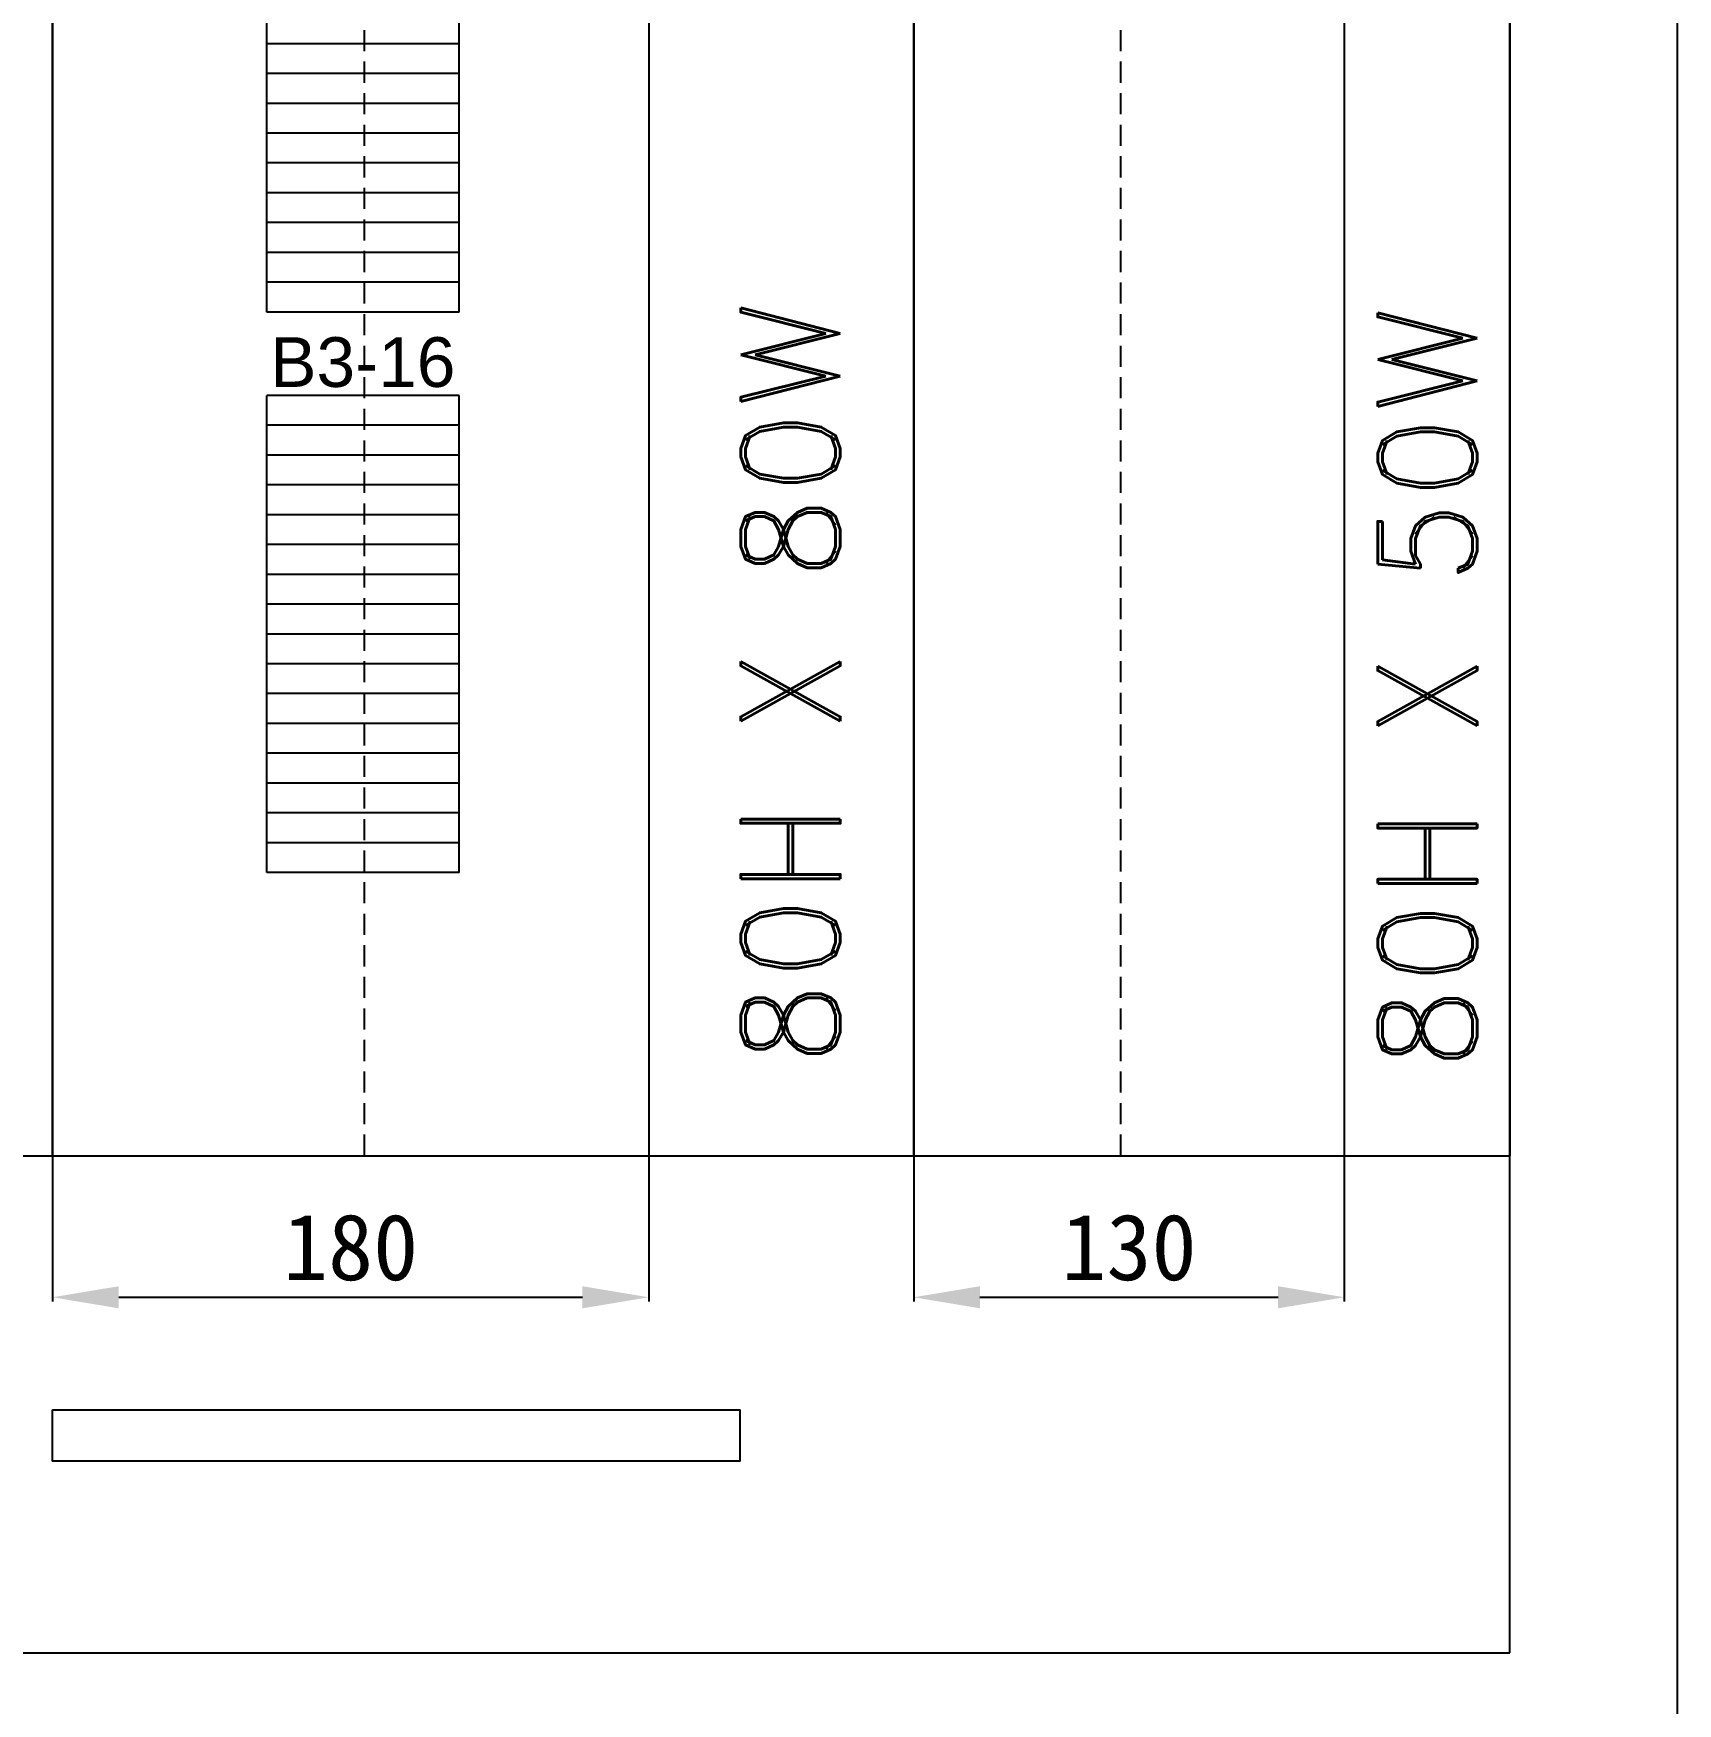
# Model space of a CAD drawing. Extents: x -159874 to -117758, y 9787 to 31117.
# Drawn here: x -148267 to -147771, y 24617 to 25121 of the extents above; entities that cross this region are included whole.
import ezdxf
from ezdxf.enums import TextEntityAlignment as Align

# ---------------------------------------------------------------- set-up
doc = ezdxf.new("R2010")
doc.units = 0
doc.linetypes.add('DASHED2', pattern=[9.525, 6.35, -3.175])
doc.layers.get('0').update_dxf_attribs({"linetype": 'CONTINUOUS'})
doc.layers.get('DEFPOINTS').update_dxf_attribs({"linetype": 'CONTINUOUS'})
doc.styles.add('Arial', font='arial.ttf')
doc.styles.add('ROMAND', font='romand')
doc.styles.get("Standard").update_dxf_attribs({"font": ''})
doc.styles.get('Standard').set_extended_font_data('SimSun')
doc.dimstyles.get("Standard").update_dxf_attribs({"dimtxt": 0.18, "dimasz": 0.18, "dimexe": 0.18, "dimexo": 0.0625, "dimgap": 0.09, "dimtad": 0, "dimtih": 1, "dimtoh": 1, "dimdec": 4, "dimzin": 0, "dimdsep": 46, "dimtxsty": 'Standard', "dimcen": 0.09, "dimadec": 0, "dimazin": 0, "dimtfac": 1, "dimtdec": 4, "dimtofl": 0, "dimtmove": 0, "dimatfit": 3, "dimfxl": 1, "dimtolj": 1, "dimtzin": 0, "dimarcsym": 0})

# ---------------------------------------------------------------- blocks, each defined once
blk = doc.blocks.new('*D97')
at = {"color": 0, "lineweight": -2}
for p, q in [((-148261.31, 24782.61), (-148261.31, 24738.63)), ((-148081.31, 24782.61), (-148081.31, 24738.63)), ((-148241.31, 24739.88), (-148101.31, 24739.88))]:
    blk.add_line(p, q, dxfattribs=at)
at = {"color": 0}
for points in [[(-148241.31, 24743.21), (-148241.31, 24736.54), (-148261.31, 24739.88)], [(-148101.31, 24743.21), (-148101.31, 24736.54), (-148081.31, 24739.88)]]:
    blk.add_solid(points, dxfattribs=at)
at = {"layer": 'DEFPOINTS', "color": 0}
for p in [(-148261.31, 24783.23), (-148081.31, 24783.23), (-148081.31, 24739.88)]:
    blk.add_point(p, dxfattribs=at)
at = {"color": 0, "insert": (-148171.31, 24754.88), "char_height": 20, "attachment_point": 5}
blk.add_mtext('\\A1;180', dxfattribs=at)
blk = doc.blocks.new('*D99')
at = {"color": 0, "lineweight": -2}
for p, q in [((-148001.31, 24782.61), (-148001.31, 24738.63)), ((-147871.31, 24782.61), (-147871.31, 24738.63)), ((-147981.31, 24739.88), (-147891.31, 24739.88))]:
    blk.add_line(p, q, dxfattribs=at)
at = {"color": 0}
for points in [[(-147981.31, 24743.21), (-147981.31, 24736.54), (-148001.31, 24739.88)], [(-147891.31, 24743.21), (-147891.31, 24736.54), (-147871.31, 24739.88)]]:
    blk.add_solid(points, dxfattribs=at)
at = {"layer": 'DEFPOINTS', "color": 0}
for p in [(-148001.31, 24783.23), (-147871.31, 24783.23), (-147871.31, 24739.88)]:
    blk.add_point(p, dxfattribs=at)
at = {"color": 0, "insert": (-147936.31, 24754.88), "char_height": 20, "attachment_point": 5}
blk.add_mtext('\\A1;130', dxfattribs=at)

msp = doc.modelspace()

# ---------------------------------------------------------------- linework, layer by layer
at = {"color": 6}
msp.add_line((-147770.68407, 24582.60839), (-147770.68407, 26582.60839), dxfattribs=at)
at = {"color": 4}
for p, q in [((-147821.30907, 24832.60839), (-147821.30907, 26522.60839)), ((-147821.30907, 24632.60839), (-147821.30907, 26522.60839)), ((-148261.30907, 26212.60839), (-148261.30907, 24782.60839)), ((-148261.30907, 24782.60839), (-148261.30907, 26212.60839)), ((-148081.30907, 26212.60839), (-148081.30907, 24782.60839)), ((-148001.30907, 26212.60839), (-148001.30907, 24782.60839)), ((-148001.30907, 24782.60839), (-148001.30907, 26212.60839)), ((-147871.30907, 26212.60839), (-147871.30907, 24782.60839)), ((-147821.30907, 26092.60839), (-147821.30907, 24782.60839)), ((-148521.30907, 24782.60839), (-147821.30907, 24782.60839)), ((-148521.30907, 24632.60839), (-147821.30907, 24632.60839))]:
    msp.add_line(p, q, dxfattribs=at)
at = {"color": 1, "linetype": 'DASHED2'}
for p, q in [((-148167.07816, 24782.60839), (-148167.07816, 26212.60839)), ((-147938.80063, 24782.60839), (-147938.80063, 26212.60839))]:
    msp.add_line(p, q, dxfattribs=at)
at = {"color": 1}
for p, q in [((-148196.55964, 25118.22416), (-148196.55964, 25127.22416)), ((-148138.55964, 25118.22416), (-148138.55964, 25127.22416)), ((-148138.55964, 25118.22416), (-148196.55964, 25118.22416)), ((-148138.55964, 25118.22416), (-148196.55964, 25118.22416)), ((-148138.55964, 25118.22416), (-148196.55964, 25118.22416)), ((-148138.55964, 25118.22416), (-148196.55964, 25118.22416)), ((-148138.55964, 25118.22416), (-148196.55964, 25118.22416)), ((-148196.55964, 25109.22416), (-148196.55964, 25118.22416)), ((-148138.55964, 25118.22416), (-148196.55964, 25118.22416)), ((-148138.55964, 25109.22416), (-148138.55964, 25118.22416)), ((-148138.55964, 25109.22416), (-148196.55964, 25109.22416)), ((-148138.55964, 25109.22416), (-148196.55964, 25109.22416)), ((-148138.55964, 25109.22416), (-148196.55964, 25109.22416)), ((-148138.55964, 25109.22416), (-148196.55964, 25109.22416)), ((-148138.55964, 25109.22416), (-148196.55964, 25109.22416)), ((-148196.55964, 25100.22416), (-148196.55964, 25109.22416)), ((-148138.55964, 25109.22416), (-148196.55964, 25109.22416)), ((-148138.55964, 25100.22416), (-148138.55964, 25109.22416)), ((-148138.55964, 25100.22416), (-148196.55964, 25100.22416)), ((-148138.55964, 25100.22416), (-148196.55964, 25100.22416)), ((-148138.55964, 25100.22416), (-148196.55964, 25100.22416)), ((-148138.55964, 25100.22416), (-148196.55964, 25100.22416)), ((-148138.55964, 25100.22416), (-148196.55964, 25100.22416)), ((-148196.55964, 25091.22416), (-148196.55964, 25100.22416)), ((-148138.55964, 25100.22416), (-148196.55964, 25100.22416)), ((-148138.55964, 25091.22416), (-148138.55964, 25100.22416)), ((-148138.55964, 25091.22416), (-148196.55964, 25091.22416)), ((-148138.55964, 25091.22416), (-148196.55964, 25091.22416)), ((-148138.55964, 25091.22416), (-148196.55964, 25091.22416)), ((-148138.55964, 25091.22416), (-148196.55964, 25091.22416)), ((-148138.55964, 25091.22416), (-148196.55964, 25091.22416)), ((-148196.55964, 25082.22416), (-148196.55964, 25091.22416)), ((-148138.55964, 25091.22416), (-148196.55964, 25091.22416)), ((-148138.55964, 25082.22416), (-148138.55964, 25091.22416)), ((-148138.55964, 25082.22416), (-148196.55964, 25082.22416)), ((-148138.55964, 25082.22416), (-148196.55964, 25082.22416)), ((-148138.55964, 25082.22416), (-148196.55964, 25082.22416)), ((-148138.55964, 25082.22416), (-148196.55964, 25082.22416)), ((-148138.55964, 25082.22416), (-148196.55964, 25082.22416)), ((-148196.55964, 25073.22416), (-148196.55964, 25082.22416)), ((-148138.55964, 25082.22416), (-148196.55964, 25082.22416)), ((-148138.55964, 25073.22416), (-148138.55964, 25082.22416)), ((-148138.55964, 25073.22416), (-148196.55964, 25073.22416)), ((-148138.55964, 25073.22416), (-148196.55964, 25073.22416)), ((-148138.55964, 25073.22416), (-148196.55964, 25073.22416)), ((-148138.55964, 25073.22416), (-148196.55964, 25073.22416)), ((-148138.55964, 25073.22416), (-148196.55964, 25073.22416)), ((-148196.55964, 25064.22416), (-148196.55964, 25073.22416)), ((-148138.55964, 25073.22416), (-148196.55964, 25073.22416)), ((-148138.55964, 25064.22416), (-148138.55964, 25073.22416)), ((-148138.55964, 25064.22416), (-148196.55964, 25064.22416)), ((-148138.55964, 25064.22416), (-148196.55964, 25064.22416)), ((-148138.55964, 25064.22416), (-148196.55964, 25064.22416)), ((-148138.55964, 25064.22416), (-148196.55964, 25064.22416)), ((-148138.55964, 25064.22416), (-148196.55964, 25064.22416)), ((-148196.55964, 25055.22416), (-148196.55964, 25064.22416)), ((-148138.55964, 25064.22416), (-148196.55964, 25064.22416)), ((-148138.55964, 25055.22416), (-148138.55964, 25064.22416)), ((-148138.55964, 25055.22416), (-148196.55964, 25055.22416)), ((-148138.55964, 25055.22416), (-148196.55964, 25055.22416)), ((-148138.55964, 25055.22416), (-148196.55964, 25055.22416)), ((-148138.55964, 25055.22416), (-148196.55964, 25055.22416)), ((-148138.55964, 25055.22416), (-148196.55964, 25055.22416)), ((-148196.55964, 25046.22416), (-148196.55964, 25055.22416)), ((-148138.55964, 25055.22416), (-148196.55964, 25055.22416)), ((-148138.55964, 25046.22416), (-148138.55964, 25055.22416)), ((-148138.55964, 25046.22416), (-148196.55964, 25046.22416)), ((-148138.55964, 25046.22416), (-148196.55964, 25046.22416)), ((-148138.55964, 25046.22416), (-148196.55964, 25046.22416)), ((-148138.55964, 25046.22416), (-148196.55964, 25046.22416)), ((-148138.55964, 25046.22416), (-148196.55964, 25046.22416)), ((-148196.55964, 25037.22416), (-148196.55964, 25046.22416)), ((-148138.55964, 25046.22416), (-148196.55964, 25046.22416)), ((-148138.55964, 25037.22416), (-148138.55964, 25046.22416)), ((-148138.55964, 25037.22416), (-148196.55964, 25037.22416)), ((-148138.55964, 25037.22416), (-148196.55964, 25037.22416)), ((-148138.55964, 25037.22416), (-148196.55964, 25037.22416)), ((-148138.55964, 25037.22416), (-148196.55964, 25037.22416)), ((-148138.55964, 25037.22416), (-148196.55964, 25037.22416)), ((-148196.55964, 25003.05682), (-148196.55964, 25012.05682)), ((-148138.55964, 25012.05682), (-148196.55964, 25012.05682)), ((-148138.55964, 25003.05682), (-148138.55964, 25012.05682)), ((-148138.55964, 25003.05682), (-148196.55964, 25003.05682)), ((-148138.55964, 25003.05682), (-148196.55964, 25003.05682)), ((-148138.55964, 25003.05682), (-148196.55964, 25003.05682)), ((-148138.55964, 25003.05682), (-148196.55964, 25003.05682)), ((-148138.55964, 25003.05682), (-148196.55964, 25003.05682)), ((-148196.55964, 24994.05682), (-148196.55964, 25003.05682)), ((-148138.55964, 25003.05682), (-148196.55964, 25003.05682)), ((-148138.55964, 24994.05682), (-148138.55964, 25003.05682)), ((-148138.55964, 24994.05682), (-148196.55964, 24994.05682)), ((-148138.55964, 24994.05682), (-148196.55964, 24994.05682)), ((-148138.55964, 24994.05682), (-148196.55964, 24994.05682)), ((-148138.55964, 24994.05682), (-148196.55964, 24994.05682)), ((-148138.55964, 24994.05682), (-148196.55964, 24994.05682)), ((-148196.55964, 24985.05682), (-148196.55964, 24994.05682)), ((-148138.55964, 24994.05682), (-148196.55964, 24994.05682)), ((-148138.55964, 24985.05682), (-148138.55964, 24994.05682)), ((-148138.55964, 24985.05682), (-148196.55964, 24985.05682)), ((-148138.55964, 24985.05682), (-148196.55964, 24985.05682)), ((-148138.55964, 24985.05682), (-148196.55964, 24985.05682)), ((-148138.55964, 24985.05682), (-148196.55964, 24985.05682)), ((-148138.55964, 24985.05682), (-148196.55964, 24985.05682)), ((-148196.55964, 24976.05682), (-148196.55964, 24985.05682)), ((-148138.55964, 24985.05682), (-148196.55964, 24985.05682)), ((-148138.55964, 24976.05682), (-148138.55964, 24985.05682)), ((-148138.55964, 24976.05682), (-148196.55964, 24976.05682)), ((-148138.55964, 24976.05682), (-148196.55964, 24976.05682)), ((-148138.55964, 24976.05682), (-148196.55964, 24976.05682)), ((-148138.55964, 24976.05682), (-148196.55964, 24976.05682)), ((-148138.55964, 24976.05682), (-148196.55964, 24976.05682)), ((-148196.55964, 24967.05682), (-148196.55964, 24976.05682)), ((-148138.55964, 24976.05682), (-148196.55964, 24976.05682)), ((-148138.55964, 24967.05682), (-148138.55964, 24976.05682)), ((-148138.55964, 24967.05682), (-148196.55964, 24967.05682)), ((-148138.55964, 24967.05682), (-148196.55964, 24967.05682)), ((-148138.55964, 24967.05682), (-148196.55964, 24967.05682)), ((-148138.55964, 24967.05682), (-148196.55964, 24967.05682)), ((-148138.55964, 24967.05682), (-148196.55964, 24967.05682)), ((-148196.55964, 24958.05682), (-148196.55964, 24967.05682)), ((-148138.55964, 24967.05682), (-148196.55964, 24967.05682)), ((-148138.55964, 24958.05682), (-148138.55964, 24967.05682)), ((-148138.55964, 24958.05682), (-148196.55964, 24958.05682)), ((-148138.55964, 24958.05682), (-148196.55964, 24958.05682)), ((-148138.55964, 24958.05682), (-148196.55964, 24958.05682)), ((-148138.55964, 24958.05682), (-148196.55964, 24958.05682)), ((-148138.55964, 24958.05682), (-148196.55964, 24958.05682)), ((-148196.55964, 24949.05682), (-148196.55964, 24958.05682)), ((-148138.55964, 24958.05682), (-148196.55964, 24958.05682)), ((-148138.55964, 24949.05682), (-148138.55964, 24958.05682)), ((-148138.55964, 24949.05682), (-148196.55964, 24949.05682)), ((-148138.55964, 24949.05682), (-148196.55964, 24949.05682)), ((-148138.55964, 24949.05682), (-148196.55964, 24949.05682)), ((-148138.55964, 24949.05682), (-148196.55964, 24949.05682)), ((-148138.55964, 24949.05682), (-148196.55964, 24949.05682)), ((-148196.55964, 24940.05682), (-148196.55964, 24949.05682)), ((-148138.55964, 24949.05682), (-148196.55964, 24949.05682)), ((-148138.55964, 24940.05682), (-148138.55964, 24949.05682)), ((-148138.55964, 24940.05682), (-148196.55964, 24940.05682)), ((-148138.55964, 24940.05682), (-148196.55964, 24940.05682)), ((-148138.55964, 24940.05682), (-148196.55964, 24940.05682)), ((-148138.55964, 24940.05682), (-148196.55964, 24940.05682)), ((-148138.55964, 24940.05682), (-148196.55964, 24940.05682)), ((-148196.55964, 24931.05682), (-148196.55964, 24940.05682)), ((-148138.55964, 24940.05682), (-148196.55964, 24940.05682)), ((-148138.55964, 24931.05682), (-148138.55964, 24940.05682)), ((-148138.55964, 24931.05682), (-148196.55964, 24931.05682)), ((-148138.55964, 24931.05682), (-148196.55964, 24931.05682)), ((-148138.55964, 24931.05682), (-148196.55964, 24931.05682)), ((-148138.55964, 24931.05682), (-148196.55964, 24931.05682)), ((-148138.55964, 24931.05682), (-148196.55964, 24931.05682)), ((-148196.55964, 24922.05682), (-148196.55964, 24931.05682)), ((-148138.55964, 24931.05682), (-148196.55964, 24931.05682)), ((-148138.55964, 24922.05682), (-148138.55964, 24931.05682)), ((-148138.55964, 24922.05682), (-148196.55964, 24922.05682)), ((-148138.55964, 24922.05682), (-148196.55964, 24922.05682)), ((-148138.55964, 24922.05682), (-148196.55964, 24922.05682)), ((-148138.55964, 24922.05682), (-148196.55964, 24922.05682)), ((-148138.55964, 24922.05682), (-148196.55964, 24922.05682)), ((-148196.55964, 24913.05682), (-148196.55964, 24922.05682)), ((-148138.55964, 24922.05682), (-148196.55964, 24922.05682)), ((-148138.55964, 24913.05682), (-148138.55964, 24922.05682)), ((-148138.55964, 24913.05682), (-148196.55964, 24913.05682)), ((-148138.55964, 24913.05682), (-148196.55964, 24913.05682)), ((-148138.55964, 24913.05682), (-148196.55964, 24913.05682)), ((-148138.55964, 24913.05682), (-148196.55964, 24913.05682)), ((-148138.55964, 24913.05682), (-148196.55964, 24913.05682)), ((-148196.55964, 24904.05682), (-148196.55964, 24913.05682)), ((-148138.55964, 24913.05682), (-148196.55964, 24913.05682)), ((-148138.55964, 24904.05682), (-148138.55964, 24913.05682)), ((-148138.55964, 24904.05682), (-148196.55964, 24904.05682)), ((-148138.55964, 24904.05682), (-148196.55964, 24904.05682)), ((-148138.55964, 24904.05682), (-148196.55964, 24904.05682)), ((-148138.55964, 24904.05682), (-148196.55964, 24904.05682)), ((-148138.55964, 24904.05682), (-148196.55964, 24904.05682)), ((-148196.55964, 24895.05682), (-148196.55964, 24904.05682)), ((-148138.55964, 24904.05682), (-148196.55964, 24904.05682)), ((-148138.55964, 24895.05682), (-148138.55964, 24904.05682)), ((-148138.55964, 24895.05682), (-148196.55964, 24895.05682)), ((-148138.55964, 24895.05682), (-148196.55964, 24895.05682)), ((-148138.55964, 24895.05682), (-148196.55964, 24895.05682)), ((-148138.55964, 24895.05682), (-148196.55964, 24895.05682)), ((-148138.55964, 24895.05682), (-148196.55964, 24895.05682)), ((-148196.55964, 24886.05682), (-148196.55964, 24895.05682)), ((-148138.55964, 24895.05682), (-148196.55964, 24895.05682)), ((-148138.55964, 24886.05682), (-148138.55964, 24895.05682)), ((-148138.55964, 24886.05682), (-148196.55964, 24886.05682)), ((-148138.55964, 24886.05682), (-148196.55964, 24886.05682)), ((-148138.55964, 24886.05682), (-148196.55964, 24886.05682)), ((-148138.55964, 24886.05682), (-148196.55964, 24886.05682)), ((-148138.55964, 24886.05682), (-148196.55964, 24886.05682)), ((-148196.55964, 24877.05682), (-148196.55964, 24886.05682)), ((-148138.55964, 24886.05682), (-148196.55964, 24886.05682)), ((-148138.55964, 24877.05682), (-148138.55964, 24886.05682)), ((-148138.55964, 24877.05682), (-148196.55964, 24877.05682)), ((-148138.55964, 24877.05682), (-148196.55964, 24877.05682)), ((-148138.55964, 24877.05682), (-148196.55964, 24877.05682)), ((-148138.55964, 24877.05682), (-148196.55964, 24877.05682)), ((-148138.55964, 24877.05682), (-148196.55964, 24877.05682)), ((-148196.55964, 24868.05682), (-148196.55964, 24877.05682)), ((-148138.55964, 24877.05682), (-148196.55964, 24877.05682)), ((-148138.55964, 24868.05682), (-148138.55964, 24877.05682)), ((-148138.55964, 24868.05682), (-148196.55964, 24868.05682)), ((-148138.55964, 24868.05682), (-148196.55964, 24868.05682)), ((-148138.55964, 24868.05682), (-148196.55964, 24868.05682)), ((-148138.55964, 24868.05682), (-148196.55964, 24868.05682)), ((-148138.55964, 24868.05682), (-148196.55964, 24868.05682))]:
    msp.add_line(p, q, dxfattribs=at)
at = {"color": 0}
msp.add_lwpolyline([(-148261.30905, 24705.94506), (-148053.75622, 24705.94506), (-148053.75622, 24690.44059), (-148261.30905, 24690.44059)], close=True, dxfattribs=at)

# ---------------------------------------------------------------- texts
at = {"color": 3, "style": 'ROMAND'}
for s, p in [('80H X 80W ', (-148023.50787, 24809.63819)), ('80H X 50W ', (-147831.20067, 24808.18058))]:
    msp.add_text(s, height=30, rotation=90, dxfattribs=at).set_placement(p)
at = {"color": 0, "style": 'Arial'}
msp.add_text('B3-16', height=15, dxfattribs=at).set_placement((-148167.6242, 25022.14502), align=Align.MIDDLE)

# ---------------------------------------------------------------- dimensions: what is measured, and where the dimension line sits
at = {"color": 2}
for base, p1, p2, picture, middle in [((-148081.30907, 24739.87648), (-148261.30907, 24783.23339), (-148081.30907, 24783.23339), '*D97', (-148171.30907, 24754.87648)), ((-147871.30907, 24739.87648), (-148001.30907, 24783.23339), (-147871.30907, 24783.23339), '*D99', (-147936.30907, 24754.87648))]:
    dim = msp.add_linear_dim(base=base, p1=p1, p2=p2, dimstyle='Standard', override={"dimtxt": 20, "dimasz": 20, "dimexe": 1.25, "dimexo": 0.625, "dimgap": 5, "dimtad": 1, "dimtih": 0, "dimtoh": 0, "dimzin": 8, "dimlunit": 6, "dimcen": 2.5, "dimtofl": 1}, dxfattribs=at)
    dim.commit()
    dim.dimension.update_dxf_attribs({"geometry": picture, "text_midpoint": middle})

doc.saveas('drawing.dxf')
